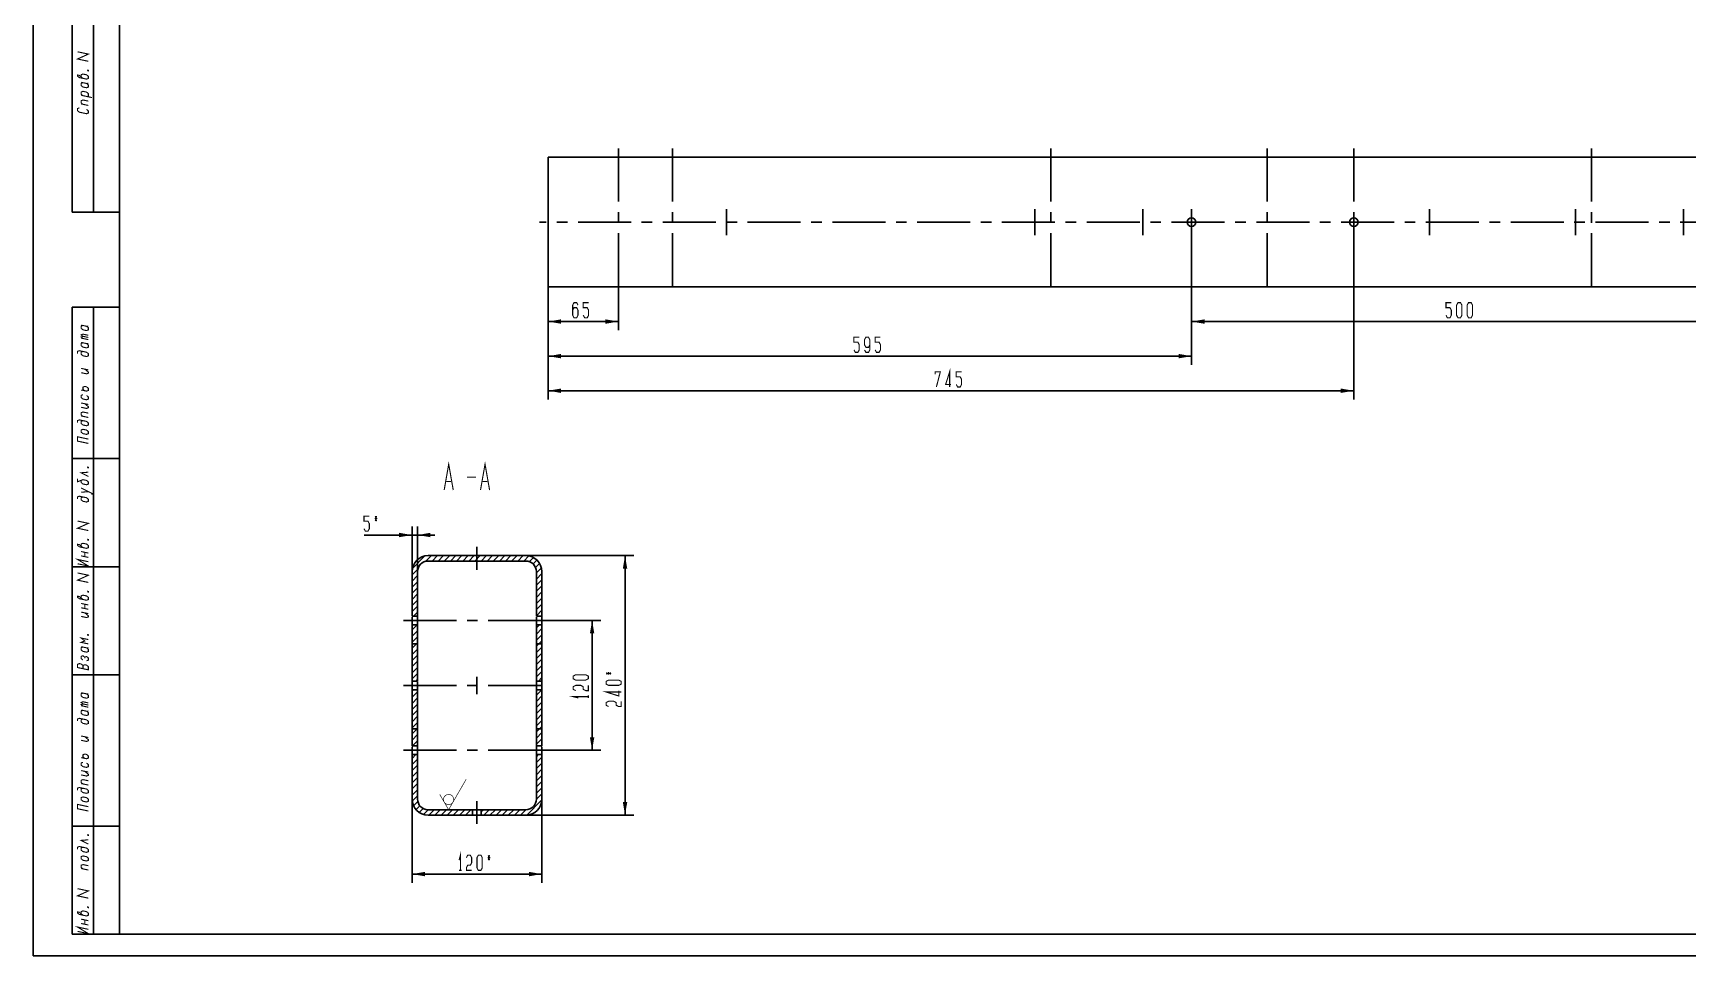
# Model space of a CAD drawing. Header units: millimetres. Extents: x 0 to 594, y 0 to 420.
# Drawn here: x 0 to 382.6, y 0 to 213.4 of the extents above; entities that cross this region are included whole.
import ezdxf

# ---------------------------------------------------------------- set-up
doc = ezdxf.new("R2010")
doc.units = ezdxf.units.MM
doc.header["$LTSCALE"] = 32.67
doc.linetypes.add('CENTER', pattern=[0.6, 0.375, -0.075, 0.075, -0.075])
doc.layers.get('0').update_dxf_attribs({"linetype": 'CONTINUOUS'})
for name, color, linetype in [('ALL_AXIS', 7, 'CONTINUOUS'), ('ALL_DIMENSIONS', 7, 'CONTINUOUS'), ('ALL_SURF_FIN', 7, 'CONTINUOUS')]:
    doc.layers.add(name, color=color, linetype=linetype)
doc.styles.get("Standard").update_dxf_attribs({"font": 'txt', "width": 0.7})
doc.dimstyles.new('DIMSTYLE_2', dxfattribs={"dimtxt": 3.5, "dimasz": 3, "dimexe": 0.18, "dimexo": 0.0625, "dimgap": 0.09, "dimtad": 1, "dimlfac": 4, "dimdsep": 46, "dimtxsty": 'STANDARD', "dimblk": '_FILLED', "dimblk1": '_FILLED', "dimblk2": '_FILLED', "dimcen": 0.09, "dimadec": 0, "dimazin": 0, "dimtp": 0.3, "dimtm": 0.3, "dimtfac": 1, "dimtofl": 0, "dimtmove": 0, "dimatfit": 3, "dimldrblk": '_FILLED', "dimfxl": 1, "dimtolj": 1, "dimarcsym": 0})
doc.dimstyles.new('DIMSTYLE_3', dxfattribs={"dimtxt": 3.5, "dimasz": 3, "dimexe": 0.18, "dimexo": 0.0625, "dimgap": 0.09, "dimtad": 1, "dimlfac": 4, "dimdsep": 46, "dimtxsty": 'STANDARD', "dimblk": '_FILLED', "dimblk1": '_FILLED', "dimblk2": '_FILLED', "dimcen": 0.09, "dimadec": 0, "dimazin": 0, "dimtp": 0.5, "dimtm": 0.5, "dimtfac": 1, "dimtofl": 0, "dimtmove": 0, "dimatfit": 3, "dimldrblk": '_FILLED', "dimfxl": 1, "dimtolj": 1, "dimarcsym": 0})
doc.dimstyles.new('DIMSTYLE_5', dxfattribs={"dimtxt": 3.5, "dimasz": 3, "dimexe": 0.18, "dimexo": 0.0625, "dimgap": 0.09, "dimtad": 1, "dimdec": 5, "dimlfac": 4, "dimdsep": 46, "dimtxsty": 'STANDARD', "dimblk": '_FILLED', "dimblk1": '_FILLED', "dimblk2": '_FILLED', "dimcen": 0.09, "dimadec": 0, "dimazin": 0, "dimtp": 0.3, "dimtm": 0.3, "dimtfac": 1, "dimtdec": 5, "dimtofl": 0, "dimtmove": 0, "dimatfit": 3, "dimldrblk": '_FILLED', "dimfxl": 1, "dimtolj": 1, "dimarcsym": 0})
doc.dimstyles.new('DIMSTYLE_6', dxfattribs={"dimtxt": 3.5, "dimasz": 3, "dimexe": 0.18, "dimexo": 0.0625, "dimgap": 0.09, "dimtad": 1, "dimdec": 5, "dimlfac": 4, "dimdsep": 46, "dimtxsty": 'STANDARD', "dimblk": '_FILLED', "dimblk1": '_FILLED', "dimblk2": '_FILLED', "dimcen": 0.09, "dimadec": 0, "dimazin": 0, "dimtp": 0.8, "dimtm": 0.8, "dimtfac": 1, "dimtdec": 5, "dimtofl": 0, "dimtmove": 0, "dimatfit": 3, "dimldrblk": '_FILLED', "dimfxl": 1, "dimtolj": 1, "dimarcsym": 0})
doc.dimstyles.new('DIMSTYLE_7', dxfattribs={"dimtxt": 3.5, "dimasz": 3, "dimexe": 0.18, "dimexo": 0.0625, "dimgap": 0.09, "dimtad": 1, "dimdec": 5, "dimlfac": 4, "dimdsep": 46, "dimtxsty": 'STANDARD', "dimblk": '_FILLED', "dimblk1": '_FILLED', "dimblk2": '_FILLED', "dimcen": 0.09, "dimadec": 0, "dimazin": 0, "dimtp": 0.1, "dimtm": 0.1, "dimtfac": 1, "dimtdec": 5, "dimtofl": 0, "dimtmove": 0, "dimatfit": 3, "dimldrblk": '_FILLED', "dimfxl": 1, "dimtolj": 1, "dimarcsym": 0})

# ---------------------------------------------------------------- blocks, each defined once
blk = doc.blocks.new('_FILLED')
at = {"color": 0, "linetype": 'BYBLOCK'}
blk.add_solid([(0, 0), (-1, 0.17), (-1, -0.17)], dxfattribs=at)
blk = doc.blocks.new('*D1')
at = {"layer": 'ALL_DIMENSIONS', "color": 2, "linetype": 'CONTINUOUS'}
for p, q in [((87.62, 36.26), (87.62, 16.92)), ((117.62, 36.26), (117.62, 16.92)), ((87.62, 18.92), (102.62, 18.92)), ((117.62, 18.92), (102.62, 18.92))]:
    blk.add_line(p, q, dxfattribs=at)
at = {"layer": 'ALL_DIMENSIONS', "color": 2, "linetype": 'CONTINUOUS', "xscale": 3, "yscale": 3, "zscale": 3, "rotation": 180}
blk.add_blockref('_FILLED', (87.62, 18.92), dxfattribs=at)
at = {"layer": 'ALL_DIMENSIONS', "color": 2, "linetype": 'CONTINUOUS', "xscale": 3, "yscale": 3, "zscale": 3}
blk.add_blockref('_FILLED', (117.62, 18.92), dxfattribs=at)
blk = doc.blocks.new('*D2')
at = {"layer": 'ALL_DIMENSIONS', "color": 2, "linetype": 'CONTINUOUS'}
for p, q in [((113.92, 92.56), (138.85, 92.56)), ((136.85, 92.56), (136.85, 62.56)), ((136.85, 32.56), (136.85, 62.56)), ((113.92, 32.56), (138.85, 32.56))]:
    blk.add_line(p, q, dxfattribs=at)
at = {"layer": 'ALL_DIMENSIONS', "color": 2, "linetype": 'CONTINUOUS', "xscale": 3, "yscale": 3, "zscale": 3}
for p, rotation in [((136.85, 92.56), 90), ((136.85, 32.56), 270)]:
    blk.add_blockref('_FILLED', p, dxfattribs=dict(at, rotation=rotation))
blk = doc.blocks.new('*D4')
at = {"layer": 'ALL_DIMENSIONS', "color": 2, "linetype": 'CONTINUOUS'}
for p, q in [((119.07, 154.68), (119.07, 144.68)), ((135.32, 154.68), (135.32, 144.68)), ((119.07, 146.68), (127.2, 146.68)), ((135.32, 146.68), (127.2, 146.68))]:
    blk.add_line(p, q, dxfattribs=at)
at = {"layer": 'ALL_DIMENSIONS', "color": 2, "linetype": 'CONTINUOUS', "xscale": 3, "yscale": 3, "zscale": 3, "rotation": 180}
blk.add_blockref('_FILLED', (119.07, 146.68), dxfattribs=at)
at = {"layer": 'ALL_DIMENSIONS', "color": 2, "linetype": 'CONTINUOUS', "xscale": 3, "yscale": 3, "zscale": 3}
blk.add_blockref('_FILLED', (135.32, 146.68), dxfattribs=at)
blk = doc.blocks.new('*D5')
at = {"layer": 'ALL_DIMENSIONS', "color": 2, "linetype": 'CONTINUOUS'}
for p, q in [((117.62, 77.56), (131.24, 77.56)), ((129.24, 77.56), (129.24, 62.56)), ((129.24, 47.56), (129.24, 62.56)), ((117.62, 47.56), (131.24, 47.56))]:
    blk.add_line(p, q, dxfattribs=at)
at = {"layer": 'ALL_DIMENSIONS', "color": 2, "linetype": 'CONTINUOUS', "xscale": 3, "yscale": 3, "zscale": 3}
for p, rotation in [((129.24, 77.56), 90), ((129.24, 47.56), 270)]:
    blk.add_blockref('_FILLED', p, dxfattribs=dict(at, rotation=rotation))
blk = doc.blocks.new('*D14')
at = {"layer": 'ALL_DIMENSIONS', "color": 2, "linetype": 'CONTINUOUS'}
for p, q in [((119.07, 169.68), (119.07, 136.68)), ((267.82, 169.68), (267.82, 136.68)), ((119.07, 138.68), (193.45, 138.68)), ((267.82, 138.68), (193.45, 138.68))]:
    blk.add_line(p, q, dxfattribs=at)
at = {"layer": 'ALL_DIMENSIONS', "color": 2, "linetype": 'CONTINUOUS', "xscale": 3, "yscale": 3, "zscale": 3, "rotation": 180}
blk.add_blockref('_FILLED', (119.07, 138.68), dxfattribs=at)
at = {"layer": 'ALL_DIMENSIONS', "color": 2, "linetype": 'CONTINUOUS', "xscale": 3, "yscale": 3, "zscale": 3}
blk.add_blockref('_FILLED', (267.82, 138.68), dxfattribs=at)
blk = doc.blocks.new('*D15')
at = {"layer": 'ALL_DIMENSIONS', "color": 2, "linetype": 'CONTINUOUS'}
for p, q in [((267.82, 169.68), (267.82, 144.68)), ((392.82, 169.68), (392.82, 144.68)), ((267.82, 146.68), (330.32, 146.68)), ((392.82, 146.68), (330.32, 146.68))]:
    blk.add_line(p, q, dxfattribs=at)
at = {"layer": 'ALL_DIMENSIONS', "color": 2, "linetype": 'CONTINUOUS', "xscale": 3, "yscale": 3, "zscale": 3, "rotation": 180}
blk.add_blockref('_FILLED', (267.82, 146.68), dxfattribs=at)
at = {"layer": 'ALL_DIMENSIONS', "color": 2, "linetype": 'CONTINUOUS', "xscale": 3, "yscale": 3, "zscale": 3}
blk.add_blockref('_FILLED', (392.82, 146.68), dxfattribs=at)
blk = doc.blocks.new('*D16')
at = {"layer": 'ALL_DIMENSIONS', "color": 2, "linetype": 'CONTINUOUS'}
for p, q in [((119.07, 169.68), (119.07, 128.68)), ((305.32, 169.68), (305.32, 128.68)), ((119.07, 130.68), (212.2, 130.68)), ((305.32, 130.68), (212.2, 130.68))]:
    blk.add_line(p, q, dxfattribs=at)
at = {"layer": 'ALL_DIMENSIONS', "color": 2, "linetype": 'CONTINUOUS', "xscale": 3, "yscale": 3, "zscale": 3, "rotation": 180}
blk.add_blockref('_FILLED', (119.07, 130.68), dxfattribs=at)
at = {"layer": 'ALL_DIMENSIONS', "color": 2, "linetype": 'CONTINUOUS', "xscale": 3, "yscale": 3, "zscale": 3}
blk.add_blockref('_FILLED', (305.32, 130.68), dxfattribs=at)
blk = doc.blocks.new('*D19')
at = {"layer": 'ALL_DIMENSIONS', "color": 2, "linetype": 'CONTINUOUS'}
for p, q in [((87.62, 97.32), (76.51, 97.32)), ((76.51, 97.32), (88.25, 97.32)), ((87.62, 88.86), (87.62, 99.32)), ((92.87, 97.32), (88.25, 97.32)), ((88.87, 88.86), (88.87, 99.32)), ((88.87, 97.32), (92.87, 97.32))]:
    blk.add_line(p, q, dxfattribs=at)
at = {"layer": 'ALL_DIMENSIONS', "color": 2, "linetype": 'CONTINUOUS', "xscale": 3, "yscale": 3, "zscale": 3}
blk.add_blockref('_FILLED', (87.62, 97.32), dxfattribs=at)
at = {"layer": 'ALL_DIMENSIONS', "color": 2, "linetype": 'CONTINUOUS', "xscale": 3, "yscale": 3, "zscale": 3, "rotation": 180}
blk.add_blockref('_FILLED', (88.87, 97.32), dxfattribs=at)
blk = doc.blocks.new('SF1_BL3', base_point=(97.06, 37.31))
at = {"layer": 'ALL_SURF_FIN', "color": 2, "linetype": 'CONTINUOUS', "const_width": 0.146}
for points in [[(96.06, 33.81), (100.1, 40.81)], [(96.06, 33.81), (94.02, 37.33)]]:
    blk.add_lwpolyline(points, dxfattribs=at)
blk.add_lwpolyline([(94.88, 36.16, 1), (97.23, 36.16, 1)], format="xyb", close=True, dxfattribs=at)

msp = doc.modelspace()

# ---------------------------------------------------------------- linework, layer by layer
at = {"color": 7, "linetype": 'CONTINUOUS'}
for p, q in [((0, 420), (0, 0)), ((20, 415), (20, 5)), ((9, 172), (9, 292)), ((14, 172), (14, 292)), ((20, 172), (20, 292)), ((119.0736612, 154.6790855), (119.0736612, 184.6790855)), ((489.0736612, 184.6790855), (119.0736612, 184.6790855)), ((9, 172), (20, 172)), ((489.0736612, 154.6790855), (119.0736612, 154.6790855)), ((9, 5), (9, 150)), ((9, 150), (20, 150)), ((14, 5), (14, 150)), ((20, 5), (20, 150)), ((9, 115), (20, 115)), ((113.9210835, 92.5550397), (91.3210835, 92.5550397)), ((9, 90), (20, 90)), ((87.6210835, 88.8550397), (87.6210835, 78.5550397)), ((88.8710835, 88.8550397), (88.8710835, 78.5550397)), ((91.3210835, 91.3050397), (113.9210835, 91.3050397)), ((116.3710835, 88.8550397), (116.3710835, 78.5550397)), ((117.6210835, 88.8550397), (117.6210835, 78.5550397)), ((88.8710835, 78.5550397), (87.6210835, 78.5550397)), ((87.6210835, 63.5550397), (87.6210835, 76.5550397)), ((88.8710835, 76.5550397), (87.6210835, 76.5550397)), ((88.8710835, 63.5550397), (88.8710835, 76.5550397)), ((117.6210835, 78.5550397), (116.3710835, 78.5550397)), ((116.3710835, 63.5550397), (116.3710835, 76.5550397)), ((117.6210835, 76.5550397), (116.3710835, 76.5550397)), ((117.6210835, 63.5550397), (117.6210835, 76.5550397)), ((87.6210835, 72.1785339), (88.8710835, 72.1785339)), ((116.3710835, 72.1785339), (117.6210835, 72.1785339)), ((9, 65), (20, 65)), ((88.8710835, 63.5550397), (87.6210835, 63.5550397)), ((87.6210835, 48.5550397), (87.6210835, 61.5550397)), ((88.8710835, 61.5550397), (87.6210835, 61.5550397)), ((88.8710835, 48.5550397), (88.8710835, 61.5550397)), ((117.6210835, 63.5550397), (116.3710835, 63.5550397)), ((117.6210835, 61.5550397), (116.3710835, 61.5550397)), ((116.3710835, 48.5550397), (116.3710835, 61.5550397)), ((117.6210835, 48.5550397), (117.6210835, 61.5550397)), ((87.6210835, 52.5077607), (88.8710835, 52.5077607)), ((116.3710835, 52.5077607), (117.6210835, 52.5077607)), ((88.8710835, 48.5550397), (87.6210835, 48.5550397)), ((88.8710835, 46.5550397), (87.6210835, 46.5550397)), ((87.6210835, 36.2550397), (87.6210835, 46.5550397)), ((88.8710835, 36.2550397), (88.8710835, 46.5550397)), ((117.6210835, 48.5550397), (116.3710835, 48.5550397)), ((117.6210835, 46.5550397), (116.3710835, 46.5550397)), ((116.3710835, 36.2550397), (116.3710835, 46.5550397)), ((117.6210835, 36.2550397), (117.6210835, 46.5550397)), ((101.6210835, 33.8050397), (91.3210835, 33.8050397)), ((91.3210835, 32.5550397), (101.6210835, 32.5550397)), ((101.6210835, 32.5550397), (101.6210835, 33.8050397)), ((113.9210835, 33.8050397), (103.6210835, 33.8050397)), ((103.6210835, 32.5550397), (103.6210835, 33.8050397)), ((103.6210835, 32.5550397), (113.9210835, 32.5550397)), ((9, 30), (20, 30)), ((9, 5), (20, 5)), ((20, 5), (589, 5)), ((0, 0), (594, 0))]:
    msp.add_line(p, q, dxfattribs=at)
at = {"color": 2, "linetype": 'CONTINUOUS'}
for p, q in [((90.5822751, 92.4708656), (87.7052582, 89.5938486)), ((92.0806627, 92.5550397), (90.7569853, 91.2313623)), ((93.4948763, 92.5550397), (92.2448763, 91.3050397)), ((94.9090898, 92.5550397), (93.6590898, 91.3050397)), ((96.3233034, 92.5550397), (95.0733034, 91.3050397)), ((97.737517, 92.5550397), (96.487517, 91.3050397)), ((99.1517305, 92.5550397), (97.9017305, 91.3050397)), ((100.5659441, 92.5550397), (99.3159441, 91.3050397)), ((101.9801577, 92.5550397), (100.7301577, 91.3050397)), ((103.3943712, 92.5550397), (102.1443712, 91.3050397)), ((104.8085848, 92.5550397), (103.5585848, 91.3050397)), ((106.2227983, 92.5550397), (104.9727983, 91.3050397)), ((107.6370119, 92.5550397), (106.3870119, 91.3050397)), ((109.0512255, 92.5550397), (107.8012255, 91.3050397)), ((110.465439, 92.5550397), (109.215439, 91.3050397)), ((111.8796526, 92.5550397), (110.6296526, 91.3050397)), ((113.2938662, 92.5550397), (112.0438662, 91.3050397)), ((114.6308606, 92.4778205), (113.4580797, 91.3050397)), ((115.6736001, 92.1063465), (114.7305846, 91.163331)), ((88.9447609, 89.4191378), (87.6210835, 88.0954604)), ((116.4912308, 91.5097636), (115.6075476, 90.6260804)), ((117.1082475, 90.7125667), (116.1796885, 89.7840078)), ((117.5111727, 89.7012783), (116.3710835, 88.5611892)), ((117.6210835, 88.3969756), (116.3710835, 87.1469756)), ((88.8710835, 87.9312469), (87.6210835, 86.6812469)), ((88.8710835, 86.5170333), (87.6210835, 85.2670333)), ((88.8710835, 85.1028197), (87.6210835, 83.8528197)), ((117.6210835, 86.9827621), (116.3710835, 85.7327621)), ((117.6210835, 85.5685485), (116.3710835, 84.3185485)), ((88.8710835, 83.6886062), (87.6210835, 82.4386062)), ((88.8710835, 82.2743926), (87.6210835, 81.0243926)), ((88.8710835, 80.8601791), (87.6210835, 79.6101791)), ((117.6210835, 84.1543349), (116.3710835, 82.9043349)), ((117.6210835, 82.7401214), (116.3710835, 81.4901214)), ((117.6210835, 81.3259078), (116.3710835, 80.0759078)), ((88.8085848, 76.5550397), (87.6210835, 75.3675384)), ((88.8710835, 79.4459655), (87.9801577, 78.5550397)), ((117.6210835, 79.9116943), (116.3710835, 78.6616943)), ((117.092856, 76.5550397), (116.3710835, 75.8332671)), ((88.8710835, 75.2033248), (87.6210835, 73.9533248)), ((88.8710835, 73.7891112), (87.6210835, 72.5391112)), ((117.6210835, 75.6690536), (116.3710835, 74.4190536)), ((117.6210835, 74.25484), (116.3710835, 73.00484)), ((117.6210835, 72.8406264), (116.3710835, 71.5906264)), ((88.8710835, 72.3748977), (87.6210835, 71.1248977)), ((88.8710835, 70.9606841), (87.6210835, 69.7106841)), ((88.8710835, 69.5464706), (87.6210835, 68.2964706)), ((117.6210835, 71.4264129), (116.3710835, 70.1764129)), ((117.6210835, 70.0121993), (116.3710835, 68.7621993)), ((88.8710835, 68.132257), (87.6210835, 66.882257)), ((88.8710835, 66.7180434), (87.6210835, 65.4680434)), ((88.8710835, 65.3038299), (87.6210835, 64.0538299)), ((117.6210835, 68.5979858), (116.3710835, 67.3479858)), ((117.6210835, 67.1837722), (116.3710835, 65.9337722)), ((117.6210835, 65.7695586), (116.3710835, 64.5195586)), ((87.9507204, 61.5550397), (87.6210835, 61.2254027)), ((88.8710835, 63.8896163), (88.5365068, 63.5550397)), ((117.6210835, 61.5269179), (116.3710835, 60.2769179)), ((117.6210835, 64.3553451), (116.8207781, 63.5550397)), ((88.8710835, 61.0611892), (87.6210835, 59.8111892)), ((88.8710835, 59.6469756), (87.6210835, 58.3969756)), ((88.8710835, 58.2327621), (87.6210835, 56.9827621)), ((117.6210835, 60.1127044), (116.3710835, 58.8627044)), ((117.6210835, 58.6984908), (116.3710835, 57.4484908)), ((88.8710835, 56.8185485), (87.6210835, 55.5685485)), ((88.8710835, 55.4043349), (87.6210835, 54.1543349)), ((88.8710835, 53.9901214), (87.6210835, 52.7401214)), ((117.6210835, 57.2842773), (116.3710835, 56.0342773)), ((117.6210835, 55.8700637), (116.3710835, 54.6200637)), ((117.6210835, 54.4558501), (116.3710835, 53.2058501)), ((88.8029364, 52.5077607), (87.6210835, 51.3259078)), ((88.8710835, 51.1616943), (87.6210835, 49.9116943)), ((88.8710835, 49.7474807), (87.6786425, 48.5550397)), ((88.8710835, 52.5759078), (88.8370099, 52.5418342)), ((117.6210835, 53.0416366), (116.3710835, 51.7916366)), ((117.6210835, 51.627423), (116.3710835, 50.377423)), ((117.6210835, 50.2132094), (116.3710835, 48.9632094)), ((88.5070696, 46.5550397), (87.6210835, 45.6690536)), ((116.7913408, 46.5550397), (116.3710835, 46.1347823)), ((117.6210835, 45.9705688), (116.3710835, 44.7205688)), ((117.6210835, 48.7989959), (117.3771273, 48.5550397)), ((88.8710835, 45.50484), (87.6210835, 44.25484)), ((88.8710835, 44.0906264), (87.6210835, 42.8406264)), ((88.8710835, 42.6764129), (87.6210835, 41.4264129)), ((117.6210835, 44.5563552), (116.3710835, 43.3063552)), ((117.6210835, 43.1421416), (116.3710835, 41.8921416)), ((88.8710835, 41.2621993), (87.6210835, 40.0121993)), ((88.8710835, 39.8479858), (87.6210835, 38.5979858)), ((88.8710835, 38.4337722), (87.6210835, 37.1837722)), ((117.6210835, 41.7279281), (116.3710835, 40.4779281)), ((117.6210835, 40.3137145), (116.3710835, 39.0637145)), ((117.6210835, 38.8995009), (116.3710835, 37.6495009)), ((88.8710835, 37.0195586), (87.6574957, 35.8059708)), ((88.9470644, 35.681326), (87.971143, 34.7054046)), ((89.4109319, 34.7309799), (88.5272485, 33.8472965)), ((117.6048506, 36.0548409), (114.1212818, 32.5712721)), ((117.6210835, 37.4852874), (116.3693406, 36.2335445)), ((90.1827832, 34.0886176), (89.2763758, 33.1822102)), ((91.3139937, 33.8056145), (90.2316019, 32.7232228)), ((92.7276323, 33.8050397), (91.4776323, 32.5550397)), ((94.1418459, 33.8050397), (92.8918459, 32.5550397)), ((95.5560595, 33.8050397), (94.3060595, 32.5550397)), ((96.970273, 33.8050397), (95.720273, 32.5550397)), ((98.3844866, 33.8050397), (97.1344866, 32.5550397)), ((99.7987002, 33.8050397), (98.5487002, 32.5550397)), ((101.2129137, 33.8050397), (99.9629137, 32.5550397)), ((101.6210835, 32.7989959), (101.3771273, 32.5550397)), ((104.0413408, 33.8050397), (103.6210835, 33.3847823)), ((105.4555544, 33.8050397), (104.2055544, 32.5550397)), ((106.869768, 33.8050397), (105.619768, 32.5550397)), ((108.2839815, 33.8050397), (107.0339815, 32.5550397)), ((109.6981951, 33.8050397), (108.4481951, 32.5550397)), ((111.1124087, 33.8050397), (109.8624087, 32.5550397)), ((112.5266222, 33.8050397), (111.2766222, 32.5550397)), ((113.9425787, 33.8067826), (112.6908358, 32.5550397))]:
    msp.add_line(p, q, dxfattribs=at)
at = {"color": 2, "linetype": 'CONTINUOUS', "const_width": 0.25}
for points in [[(12.7779258, 206.8541638), (10.2779262, 207.3855516), (12.7779258, 208.520837), (10.2779262, 209.0522249)], [(11.5279254, 202.9115359), (10.6945922, 203.5886684), (10.2779262, 203.6772209), (10.2779262, 203.4272254), (10.6945922, 203.0886592), (12.3612586, 202.7343946), (12.7779258, 202.8958376), (12.7779258, 203.3958287), (12.3612586, 203.7343949), (11.5279254, 203.9115363), (11.1112594, 203.7500933), (11.1112594, 203.2501022)], [(12.7779258, 204.7708314), (12.7779258, 204.6458245), (12.5695928, 204.6901099), (12.5695928, 204.8151167), (12.7779258, 204.7708314)], [(11.1112594, 202.0000882), (12.3612586, 201.7343943), (12.7779258, 201.7708304)], [(11.5279254, 201.9115356), (11.1112594, 201.7500927), (11.1112594, 201.2501016), (11.5279254, 200.9115353), (12.3612586, 200.734394), (12.7779258, 200.895837), (12.7779258, 201.3958281), (12.3612586, 201.7343943)], [(12.7779258, 198.6458408), (12.7779258, 199.3958275), (12.3612586, 199.7343937), (11.5279254, 199.911535), (11.1112594, 199.750092), (11.1112594, 199.250101), (11.5279254, 198.9115347)], [(13.611259, 198.4686995), (11.1112594, 199.0000873)], [(10.6945922, 196.088657), (10.2779262, 195.9272322), (10.2779262, 195.427223), (10.6945922, 195.0886567), (12.3612586, 194.7343922), (12.7779258, 194.8958351), (12.7779258, 195.3958262), (12.3612586, 195.7343925)], [(11.5279254, 196.9115341), (11.1112594, 197.2501003), (11.1112594, 197.7500914), (11.5279254, 197.9115344), (12.7779258, 197.6458405)], [(12.7779258, 196.6458402), (11.1112594, 197.0000867)], [(11.1112594, 145.854254), (12.3612586, 145.5885601), (12.7779258, 145.6249962)], [(11.5279254, 145.7657014), (11.1112594, 145.6042584), (11.1112594, 145.1042673), (11.5279254, 144.7657011), (12.3612586, 144.5885598), (12.7779258, 144.7500027), (12.7779258, 145.2499938), (12.3612586, 145.5885601)], [(11.5279254, 142.7657005), (11.1112594, 143.1042667), (11.5279254, 143.2656916), (12.7779258, 142.9999977)], [(11.5279254, 143.2656916), (11.1112594, 143.6042578), (11.5279254, 143.7657008), (12.7779258, 143.5000069)], [(12.7779258, 142.5000066), (11.1112594, 142.8542531)], [(11.1112594, 141.8542527), (12.3612586, 141.5885588), (12.7779258, 141.624995)], [(11.5279254, 141.7657002), (11.1112594, 141.6042572), (11.1112594, 141.1042661), (11.5279254, 140.7656999), (12.3612586, 140.5885585), (12.7779258, 140.7500015), (12.7779258, 141.2499926), (12.3612586, 141.5885588)], [(11.5279254, 139.7656996), (11.1112594, 139.6042566), (11.1112594, 139.1042655), (11.5279254, 138.7656993), (12.3612586, 138.5885579), (12.7779258, 138.7500009), (12.7779258, 139.249992), (12.3612586, 139.5885582), (10.6945922, 139.9428228), (10.2779262, 139.7813979), (10.2779262, 139.2813887)], [(11.1112594, 135.854269), (12.7779258, 135.5000045)], [(11.1112594, 134.8542687), (12.3612586, 134.5885567), (12.7779258, 134.7499997), (12.7779258, 134.9999952), (11.9445926, 135.6771277)], [(11.1112594, 130.8542675), (12.3612586, 130.5885736), (12.7779258, 130.7499985), (12.7779258, 131.2500077), (12.3612586, 131.5885739), (11.9445926, 131.6771265), (11.5279254, 131.5157016), (11.5279254, 131.0156924), (11.9445926, 130.6771262)], [(11.5279254, 129.7656965), (11.1112594, 129.6042535), (11.1112594, 129.1042625), (11.5279254, 128.7656962), (12.3612586, 128.588573), (12.7779258, 128.7499979), (12.7779258, 129.2500071), (12.3612586, 129.5885733)], [(11.1112594, 127.8542666), (12.7779258, 127.500002)], [(11.1112594, 126.8542663), (12.3612586, 126.5885724), (12.7779258, 126.7499973), (12.7779258, 126.9999928), (11.9445926, 127.6771252)], [(11.5279254, 123.7656947), (11.1112594, 123.6042698), (11.1112594, 123.1042606), (11.5279254, 122.7656944), (12.3612586, 122.5885712), (12.7779258, 122.749996), (12.7779258, 123.2500052), (12.3612586, 123.5885715), (10.6945922, 123.9428179), (10.2779262, 123.7813931), (10.2779262, 123.2813839)], [(11.5279254, 124.765695), (11.1112594, 125.1042612), (11.1112594, 125.6042523), (11.5279254, 125.7656953), (12.7779258, 125.5000014)], [(12.7779258, 124.5000011), (11.1112594, 124.8542657)], [(12.7779258, 118.4999993), (10.2779262, 119.0313871), (10.2779262, 120.0313874), (12.7779258, 119.4999996)], [(12.3612586, 120.5885706), (12.7779258, 120.7499954), (12.7779258, 121.2500046), (12.3612586, 121.5885709), (11.5279254, 121.7656941), (11.1112594, 121.6042692), (11.1112594, 121.10426), (11.5279254, 120.7656938), (12.3612586, 120.5885706)], [(12.7779258, 110.8541708), (11.1112594, 111.7084265), (12.7779258, 111.8541711)], [(12.7779258, 112.9791601), (12.7779258, 112.8541714), (12.5695928, 112.8984567), (12.5695928, 113.0234454), (12.7779258, 112.9791601)], [(95.0357129, 107.7069116), (96.0857086, 113.7069225), (97.1357135, 107.7069116)], [(103.4357154, 107.7069116), (104.4857112, 113.7069225), (105.5357161, 107.7069116)], [(11.1112594, 109.9584305), (11.1112594, 109.4584303), (11.5279254, 109.1198641), (12.3612586, 108.9427318), (12.7779258, 109.1041657), (12.7779258, 109.6041659), (12.3612586, 109.9427321), (11.5279254, 110.1198644), (10.2779262, 109.6355626), (10.2779262, 110.3855583)], [(13.611259, 106.6770373), (13.611259, 106.9270328), (11.1112594, 108.2084254)], [(11.1112594, 107.2084251), (12.7779258, 107.3541697)], [(95.5607108, 109.7069122), (96.6107156, 109.7069122)], [(100.2857099, 110.7069125), (102.3857106, 110.7069125)], [(103.9607133, 109.7069122), (105.0107091, 109.7069122)], [(11.5279254, 106.1198632), (11.1112594, 105.9584292), (11.1112594, 105.4584291), (11.5279254, 105.1198629), (12.3612586, 104.9427306), (12.7779258, 105.1041645), (12.7779258, 105.6041646), (12.3612586, 105.9427309), (10.6945922, 106.2969955), (10.2779262, 106.1355615), (10.2779262, 105.6355614)], [(12.7779258, 98.354167), (10.2779262, 98.8855548), (12.7779258, 100.0208311), (10.2779262, 100.552228)], [(12.7779258, 96.2708345), (12.7779258, 96.1458367), (12.5695928, 96.190113), (12.5695928, 96.3151198), (12.7779258, 96.2708345)], [(10.2779262, 90.6772227), (12.7779258, 90.1458349), (10.2779262, 91.677223), (12.7779258, 91.1458352)], [(11.5279254, 94.41153), (10.6945922, 95.0886625), (10.2779262, 95.1772241), (10.2779262, 94.9272285), (10.6945922, 94.5886623), (12.3612586, 94.2343977), (12.7779258, 94.3958317), (12.7779258, 94.8958318), (12.3612586, 95.234398), (11.5279254, 95.4115303), (11.1112594, 95.2500964), (11.1112594, 94.7500963)], [(11.1112594, 93.5000913), (12.7779258, 93.1458358)], [(12.7779258, 92.1458355), (11.1112594, 92.500091)], [(11.9445926, 92.3229678), (11.9445926, 93.3229681)], [(12.7779258, 86.3541633), (10.2779262, 86.8855602), (12.7779258, 88.0208365), (10.2779262, 88.5522243)], [(12.7779258, 84.2708308), (12.7779258, 84.1458331), (12.5695928, 84.1901184), (12.5695928, 84.3151162), (12.7779258, 84.2708308)], [(11.5279254, 82.4115264), (10.6945922, 83.0886588), (10.2779262, 83.1772204), (10.2779262, 82.9272249), (10.6945922, 82.5886587), (12.3612586, 82.2343941), (12.7779258, 82.3958371), (12.7779258, 82.8958372), (12.3612586, 83.2343944), (11.5279254, 83.4115267), (11.1112594, 83.2500927), (11.1112594, 82.7500926)], [(11.1112594, 81.5000967), (12.7779258, 81.1458322)], [(12.7779258, 80.1458318), (11.1112594, 80.5000964)], [(11.9445926, 80.3229641), (11.9445926, 81.3229644)], [(11.1112594, 79.5000961), (12.7779258, 79.1458315)], [(11.1112594, 78.5000958), (12.3612586, 78.2344019), (12.7779258, 78.3958358), (12.7779258, 78.6458314), (11.9445926, 79.3229638)], [(12.7779258, 72.1458294), (11.1112594, 72.500094), (11.9445926, 72.8229619), (11.1112594, 73.5000943), (12.7779258, 73.1458297)], [(12.7779258, 74.2708369), (12.7779258, 74.14583), (12.5695928, 74.1901154), (12.5695928, 74.3151131), (12.7779258, 74.2708369)], [(11.1112594, 71.5000937), (12.3612586, 71.2343998), (12.7779258, 71.2708359)], [(11.5279254, 71.4115321), (11.1112594, 71.2500981), (11.1112594, 70.750098), (11.5279254, 70.4115318), (12.3612586, 70.2343995), (12.7779258, 70.3958334), (12.7779258, 70.8958336), (12.3612586, 71.2343998)], [(12.3612586, 68.2343989), (12.7779258, 68.3958328), (12.7779258, 68.8958329), (12.3612586, 69.2343992), (11.9445926, 69.0729652), (11.5279254, 69.4115315), (11.1112594, 69.2500975), (11.1112594, 68.7500974), (11.5279254, 68.4115312)], [(11.9445926, 68.8229606), (11.9445926, 69.0729652)], [(12.7779258, 66.1458366), (12.7779258, 66.8958323), (12.3612586, 67.2343986), (11.9445926, 67.3229602), (11.5279254, 67.1615262), (11.1112594, 67.5000925), (10.6945922, 67.5886631), (10.2779262, 67.4272292), (10.2779262, 66.6772245), (12.7779258, 66.1458366)], [(11.5279254, 66.4115305), (11.5279254, 67.1615262)], [(11.5279254, 58.2656928), (11.1112594, 58.6042591), (11.5279254, 58.765693), (12.7779258, 58.4999991)], [(11.5279254, 57.7656927), (11.1112594, 58.1042589), (11.5279254, 58.2656928), (12.7779258, 57.9999989)], [(11.1112594, 60.8542643), (12.3612586, 60.5885613), (12.7779258, 60.6249975)], [(11.5279254, 60.7656936), (11.1112594, 60.6042597), (11.1112594, 60.1042595), (11.5279254, 59.7656933), (12.3612586, 59.588561), (12.7779258, 59.750004), (12.7779258, 60.2500042), (12.3612586, 60.5885613)], [(12.7779258, 57.4999988), (11.1112594, 57.8542634)], [(11.5279254, 54.7656918), (11.1112594, 54.6042578), (11.1112594, 54.1042577), (11.5279254, 53.7656915), (12.3612586, 53.5885682), (12.7779258, 53.7500022), (12.7779258, 54.2500023), (12.3612586, 54.5885685), (10.6945922, 54.9428241), (10.2779262, 54.7813901), (10.2779262, 54.28139)], [(11.1112594, 56.8542631), (12.3612586, 56.5885692), (12.7779258, 56.6249962)], [(11.5279254, 56.7656924), (11.1112594, 56.6042585), (11.1112594, 56.1042583), (11.5279254, 55.7656921), (12.3612586, 55.5885688), (12.7779258, 55.7500028), (12.7779258, 56.2500029), (12.3612586, 56.5885692)], [(11.1112594, 50.8542612), (12.7779258, 50.4999966)], [(11.1112594, 49.8542609), (12.3612586, 49.588567), (12.7779258, 49.7500009), (12.7779258, 49.9999965), (11.9445926, 50.6771289)], [(11.1112594, 45.8542597), (12.3612586, 45.5885658), (12.7779258, 45.7499997), (12.7779258, 46.2499999), (12.3612586, 46.5885661), (11.9445926, 46.6771277), (11.5279254, 46.5156938), (11.5279254, 46.0156936), (11.9445926, 45.6771274)], [(11.5279254, 44.7656978), (11.1112594, 44.6042639), (11.1112594, 44.1042637), (11.5279254, 43.7656975), (12.3612586, 43.5885652), (12.7779258, 43.7499991), (12.7779258, 44.2499993), (12.3612586, 44.5885655)], [(11.1112594, 42.8542588), (12.7779258, 42.5000033)], [(11.1112594, 41.8542585), (12.3612586, 41.5885646), (12.7779258, 41.7499985), (12.7779258, 42.0000031), (11.9445926, 42.6771265)], [(11.5279254, 38.765696), (11.1112594, 38.604262), (11.1112594, 38.1042619), (11.5279254, 37.7656956), (12.3612586, 37.5885634), (12.7779258, 37.7499973), (12.7779258, 38.2499974), (12.3612586, 38.5885637), (10.6945922, 38.9428282), (10.2779262, 38.7813943), (10.2779262, 38.2813942)], [(11.5279254, 39.7656963), (11.1112594, 40.1042625), (11.1112594, 40.6042626), (11.5279254, 40.7656966), (12.7779258, 40.5000027)], [(12.7779258, 39.5000023), (11.1112594, 39.8542579)], [(12.7779258, 33.5000005), (10.2779262, 34.0313929), (10.2779262, 35.0313932), (12.7779258, 34.5000008)], [(12.3612586, 35.5885627), (12.7779258, 35.7499967), (12.7779258, 36.2499968), (12.3612586, 36.588563), (11.5279254, 36.7656953), (11.1112594, 36.6042614), (11.1112594, 36.1042613), (11.5279254, 35.765695), (12.3612586, 35.5885627)], [(12.7779258, 25.8541675), (11.1112594, 26.7084277), (12.7779258, 26.8541678)], [(12.7779258, 27.9791659), (12.7779258, 27.8541681), (12.5695928, 27.8984489), (12.5695928, 28.0234512), (12.7779258, 27.9791659)], [(11.5279254, 25.1198611), (11.1112594, 24.9584272), (11.1112594, 24.458427), (11.5279254, 24.1198608), (12.3612586, 23.942733), (12.7779258, 24.104167), (12.7779258, 24.6041671), (12.3612586, 24.9427333), (10.6945922, 25.2969934), (10.2779262, 25.1355595), (10.2779262, 24.6355593)], [(12.3612586, 21.9427324), (12.7779258, 22.1041664), (12.7779258, 22.6041665), (12.3612586, 22.9427327), (11.5279254, 23.1198605), (11.1112594, 22.9584266), (11.1112594, 22.4584264), (11.5279254, 22.1198602), (12.3612586, 21.9427324)], [(11.5279254, 20.1198641), (11.1112594, 20.4584258), (11.1112594, 20.9584259), (11.5279254, 21.1198644), (12.7779258, 20.854166)], [(12.7779258, 19.8541657), (11.1112594, 20.2084257)], [(12.7779258, 13.3541682), (10.2779262, 13.885556), (12.7779258, 15.0208324), (10.2779262, 15.5522247)], [(11.5279254, 9.4115313), (10.6945922, 10.0886592), (10.2779262, 10.1772253), (10.2779262, 9.9272253), (10.6945922, 9.588659), (12.3612586, 9.234399), (12.7779258, 9.3958329), (12.7779258, 9.8958331), (12.3612586, 10.2343993), (11.5279254, 10.4115271), (11.1112594, 10.2500931), (11.1112594, 9.750093)], [(11.1112594, 8.5000926), (12.7779258, 8.1458325)], [(11.9445926, 7.3229645), (11.9445926, 8.3229648)], [(12.7779258, 11.2708312), (12.7779258, 11.1458335), (12.5695928, 11.1901143), (12.5695928, 11.3151166), (12.7779258, 11.2708312)], [(10.2779262, 5.677224), (12.7779258, 5.1458316), (10.2779262, 6.6772243), (12.7779258, 6.1458319)], [(12.7779258, 7.1458322), (11.1112594, 7.5000923)]]:
    msp.add_lwpolyline(points, dxfattribs=at)
at = {"color": 7, "linetype": 'CONTINUOUS'}
for centre, radius, start, end in [((91.3210835, 88.8550397), 3.7, 90.00013695, 180), ((113.9210835, 88.8550397), 3.7, 0, 89.999863047), ((91.3210835, 88.8550397), 2.45, 90, 180), ((113.9210835, 88.8550397), 2.45, 0, 90), ((91.3210835, 36.2550397), 3.7, 180, 269.999863048), ((91.3210835, 36.2550397), 2.45, 180, 270), ((113.9210835, 36.2550397), 2.45, 270, 360), ((113.9210835, 36.2550397), 3.7, 270.000136951, 360)]:
    msp.add_arc(centre, radius, start, end, dxfattribs=at)
at = {"layer": 'ALL_AXIS', "color": 7, "linetype": 'CENTER'}
for p, q in [((135.3236612, 186.6790855), (135.3236612, 152.6790855)), ((147.8236612, 186.6790855), (147.8236612, 152.6790855)), ((235.3236612, 186.6790855), (235.3236612, 152.6790855)), ((285.3236612, 186.6790855), (285.3236612, 152.6790855)), ((305.3236612, 186.6790855), (305.3236612, 152.6790855)), ((360.3236612, 186.6790855), (360.3236612, 152.6790855)), ((160.3236612, 169.6790855), (160.3236612, 172.6790855)), ((231.5736612, 169.6790855), (231.5736612, 172.6790855)), ((256.5736612, 169.6790855), (256.5736612, 172.6790855)), ((267.8236612, 169.6790855), (267.8236612, 172.6790855)), ((322.8236612, 169.6790855), (322.8236612, 172.6790855)), ((356.5736612, 169.6790855), (356.5736612, 172.6790855)), ((381.5736612, 169.6790855), (381.5736612, 172.6790855)), ((491.0736612, 169.6790855), (117.0736612, 169.6790855)), ((160.3236612, 169.6790855), (160.3236612, 166.6790855)), ((231.5736612, 169.6790855), (231.5736612, 166.6790855)), ((256.5736612, 169.6790855), (256.5736612, 166.6790855)), ((267.8236612, 169.6790855), (267.8236612, 166.6790855)), ((322.8236612, 169.6790855), (322.8236612, 166.6790855)), ((356.5736612, 169.6790855), (356.5736612, 166.6790855)), ((381.5736612, 169.6790855), (381.5736612, 166.6790855)), ((102.6210835, 89.3050397), (102.6210835, 94.5550397)), ((85.6210835, 77.5550397), (119.6210835, 77.5550397)), ((85.6210835, 62.5550397), (119.6210835, 62.5550397)), ((102.6210835, 62.5550397), (102.6210835, 64.5550647)), ((102.6210835, 62.5550397), (102.6210835, 60.5550147)), ((85.6210835, 47.5550397), (119.6210835, 47.5550397)), ((102.6210835, 35.8050397), (102.6210835, 30.5550397))]:
    msp.add_line(p, q, dxfattribs=at)
at = {"layer": 'ALL_AXIS', "color": 7, "linetype": 'CONTINUOUS'}
for p, q in [((87.6210835, 78.3361401), (87.6210835, 76.5550397)), ((88.8710835, 78.5550397), (88.8710835, 76.5550397)), ((116.3710835, 78.3361401), (116.3710835, 76.5550397)), ((117.6210835, 78.5550397), (117.6210835, 76.5550397)), ((87.6210835, 63.5550397), (87.6210835, 61.5550397)), ((88.8710835, 63.3361401), (88.8710835, 61.5550397)), ((116.3710835, 63.5550397), (116.3710835, 61.5550397)), ((117.6210835, 63.5550397), (117.6210835, 61.5550397)), ((87.6210835, 48.3361401), (87.6210835, 46.5550397)), ((88.8710835, 48.5550397), (88.8710835, 46.5550397)), ((116.3710835, 48.5550397), (116.3710835, 46.5550397)), ((117.6210835, 48.3361401), (117.6210835, 46.5550397)), ((103.6210835, 33.8050397), (101.6210835, 33.8050397)), ((103.6210835, 32.5550397), (101.6210835, 32.5550397))]:
    msp.add_line(p, q, dxfattribs=at)
for centre in [(267.8236612, 169.6790855), (305.3236612, 169.6790855)]:
    msp.add_circle(centre, 1, dxfattribs=at)
at = {"layer": 'ALL_DIMENSIONS', "color": 2, "linetype": 'CONTINUOUS', "const_width": 0.25}
for points in [[(125.973663, 150.4707513), (125.667409, 151.0540924), (125.0549099, 151.0540924), (124.7486649, 150.4707513), (124.7486649, 148.1374233), (125.0549099, 147.5540823), (125.667409, 147.5540823), (125.973663, 148.1374233), (125.973663, 149.3040873), (125.667409, 149.8874103), (125.0549099, 149.8874103), (124.7486649, 149.3040873)], [(127.1986611, 148.1374233), (127.5049152, 147.5540823), (128.1174142, 147.5540823), (128.4236592, 148.1374233), (128.4236592, 149.3040873), (128.1174142, 149.8874103), (127.1986611, 149.8874103), (127.1986611, 151.0540924), (128.4236592, 151.0540924)], [(326.6486631, 148.1374233), (326.9549081, 147.5540823), (327.5673981, 147.5540823), (327.8736793, 148.1374233), (327.8736793, 149.3040873), (327.5673981, 149.8874103), (326.6486631, 149.8874103), (326.6486631, 151.0540924), (327.8736793, 151.0540924)], [(329.4049043, 147.5540823), (329.0986593, 148.1374233), (329.0986593, 150.4707513), (329.4049043, 151.0540924), (330.0173943, 151.0540924), (330.3236755, 150.4707513), (330.3236755, 148.1374233), (330.0173943, 147.5540823), (329.4049043, 147.5540823)], [(331.8549005, 147.5540823), (331.5486555, 148.1374233), (331.5486555, 150.4707513), (331.8549005, 151.0540924), (332.4674268, 151.0540924), (332.7736718, 150.4707513), (332.7736718, 148.1374233), (332.4674268, 147.5540823), (331.8549005, 147.5540823)], [(189.7736644, 140.1374209), (190.0799094, 139.5540798), (190.6924175, 139.5540798), (190.9986625, 140.1374209), (190.9986625, 141.3040849), (190.6924175, 141.887426), (189.7736644, 141.887426), (189.7736644, 143.05409), (190.9986625, 143.05409)], [(192.2236606, 140.1374209), (192.5299056, 139.5540798), (193.1424137, 139.5540798), (193.4486587, 140.1374209), (193.4486587, 142.4707489), (193.1424137, 143.05409), (192.5299056, 143.05409), (192.2236606, 142.4707489), (192.2236606, 141.3040849), (192.5299056, 140.7207438), (193.1424137, 140.7207438), (193.4486587, 141.3040849)], [(194.6736568, 140.1374209), (194.9799199, 139.5540798), (195.5924099, 139.5540798), (195.8986549, 140.1374209), (195.8986549, 141.3040849), (195.5924099, 141.887426), (194.6736568, 141.887426), (194.6736568, 143.05409), (195.8986549, 143.05409)], [(208.8299196, 131.5540774), (209.7486546, 135.0540875), (208.5236565, 135.0540875), (208.5236565, 134.4707465)], [(211.8924058, 131.5540774), (211.8924058, 135.0540875), (210.9736527, 132.1374185), (212.1986689, 132.1374185)], [(213.4236671, 132.1374185), (213.729912, 131.5540774), (214.3424202, 131.5540774), (214.6486652, 132.1374185), (214.6486652, 133.3040825), (214.3424202, 133.8874235), (213.4236671, 133.8874235), (213.4236671, 135.0540875), (214.6486652, 135.0540875)], [(76.505661, 98.7771889), (76.811915, 98.1938479), (77.4244141, 98.1938479), (77.7306591, 98.7771889), (77.7306591, 99.9438529), (77.4244141, 100.5271849), (76.505661, 100.5271849), (76.505661, 101.6938489), (77.7306591, 101.6938489)], [(78.9556572, 101.1105169), (79.5681563, 101.1105169)], [(79.4150338, 101.6938489), (79.1087888, 100.5271849)], [(79.1087888, 101.6938489), (79.4150338, 100.5271849)], [(128.364455, 64.0862874), (127.781123, 63.7800424), (125.4477859, 63.7800424), (124.8644539, 64.0862874), (124.8644539, 64.6987864), (125.4477859, 65.0050405), (127.781123, 65.0050405), (128.364455, 64.6987864), (128.364455, 64.0862874)], [(132.4719882, 65.158163), (133.6386522, 65.4644171)], [(132.4719882, 65.4644171), (133.6386522, 65.158163)], [(133.0553202, 65.0050405), (133.0553202, 65.6175396)], [(125.4477859, 61.3300371), (124.8644539, 61.6362912), (124.8644539, 62.2487902), (125.4477859, 62.5550352), (126.61445, 62.5550352), (127.197791, 62.2487902), (127.197791, 61.6362912), (127.781123, 61.3300371), (128.364455, 61.3300371), (128.364455, 62.5550352)], [(135.9719893, 61.0237921), (132.4719882, 61.0237921), (135.3886573, 60.105039), (135.3886573, 61.3300371)], [(135.9719893, 62.8612893), (135.3886573, 62.5550352), (133.0553202, 62.5550352), (132.4719882, 62.8612893), (132.4719882, 63.4737883), (133.0553202, 63.7800424), (135.3886573, 63.7800424), (135.9719893, 63.4737883), (135.9719893, 62.8612893)], [(126.031118, 59.6456624), (124.8644539, 59.9519165), (128.364455, 59.9519165)], [(128.364455, 59.6456624), (128.364455, 60.2581615)], [(133.0553202, 57.6550428), (132.4719882, 57.9612878), (132.4719882, 58.5737868), (133.0553202, 58.8800409), (134.2219933, 58.8800409), (134.8053253, 58.5737868), (134.8053253, 57.9612878), (135.3886573, 57.6550428), (135.9719893, 57.6550428), (135.9719893, 58.8800409)], [(98.4867064, 22.1250809), (98.7929604, 23.2917449), (98.7929604, 19.7917484)], [(100.1710811, 22.7084129), (100.4773351, 23.2917449), (101.0898342, 23.2917449), (101.3960792, 22.7084129), (101.3960792, 21.5417489), (101.0898342, 20.9584124), (100.4773351, 20.9584124), (100.1710811, 20.3750804), (100.1710811, 19.7917484), (101.3960792, 19.7917484)], [(102.9273313, 19.7917484), (102.6210863, 20.3750804), (102.6210863, 22.7084129), (102.9273313, 23.2917449), (103.5398304, 23.2917449), (103.8460844, 22.7084129), (103.8460844, 20.3750804), (103.5398304, 19.7917484), (102.9273313, 19.7917484)], [(105.224205, 23.2917449), (105.5304591, 22.1250809)], [(105.5304591, 23.2917449), (105.224205, 22.1250809)], [(98.4867064, 19.7917484), (99.0992054, 19.7917484)], [(105.0710825, 22.7084129), (105.6835816, 22.7084129)]]:
    msp.add_lwpolyline(points, dxfattribs=at)

# ---------------------------------------------------------------- block references
at = {"layer": 'ALL_SURF_FIN', "color": 2, "linetype": 'CONTINUOUS'}
msp.add_blockref('SF1_BL3', (97.0621768, 37.3090506), dxfattribs=at)

# ---------------------------------------------------------------- dimensions: what is measured, and where the dimension line sits
at = {"layer": 'ALL_DIMENSIONS', "color": 2, "linetype": 'CONTINUOUS'}
for base, p1, p2, dimstyle, picture, middle in [((267.8236612, 138.6790855), (119.0736612, 169.6790855), (267.8236612, 169.6790855), 'DIMSTYLE_6', '*D14', (189.7736612, 139.5540855)), ((305.3236612, 130.6790855), (119.0736612, 169.6790855), (305.3236612, 169.6790855), 'DIMSTYLE_6', '*D16', (208.5236612, 131.5540855)), ((392.8236612, 146.6790855), (267.8236612, 169.6790855), (392.8236612, 169.6790855), 'DIMSTYLE_6', '*D15', (326.6486612, 147.5540855)), ((135.3236612, 146.6790855), (119.0736612, 154.6790855), (135.3236612, 154.6790855), 'DIMSTYLE_5', '*D4', (124.7486612, 147.5540855))]:
    dim = msp.add_linear_dim(base=base, p1=p1, p2=p2, dimstyle=dimstyle, dxfattribs=at)
    dim.commit()
    dim.dimension.update_dxf_attribs({"geometry": picture, "text_midpoint": middle, "dimtype": 160})
dim = msp.add_linear_dim(base=(88.8710835, 97.3188523), p1=(87.6210835, 88.8550397), p2=(88.8710835, 88.8550397), text='<>*', dimstyle='DIMSTYLE_7', dxfattribs=at)
dim.commit()
dim.dimension.update_dxf_attribs({"geometry": '*D19', "text_midpoint": (76.5056606, 98.1938523), "dimtype": 160})
for base, p1, p2, angle, dimstyle, picture, middle in [((136.8469899, 92.5550397), (113.9210835, 32.5550397), (113.9210835, 92.5550397), 90, 'DIMSTYLE_3', '*D2', (135.9719899, 57.6550397)), ((87.6210835, 18.9167467), (117.6210835, 36.2550397), (87.6210835, 36.2550397), 180, 'DIMSTYLE_2', '*D1', (97.7210835, 19.7917467))]:
    dim = msp.add_linear_dim(base=base, p1=p1, p2=p2, angle=angle, text='<>*', dimstyle=dimstyle, dxfattribs=at)
    dim.commit()
    dim.dimension.update_dxf_attribs({"geometry": picture, "text_midpoint": middle, "dimtype": 160})
dim = msp.add_linear_dim(base=(129.2394536, 47.5550397), p1=(117.6210835, 77.5550397), p2=(117.6210835, 47.5550397), angle=270, dimstyle='DIMSTYLE_5', dxfattribs=at)
dim.commit()
dim.dimension.update_dxf_attribs({"geometry": '*D5', "text_midpoint": (128.3644536, 58.8800397), "dimtype": 160})

doc.saveas('drawing.dxf')
